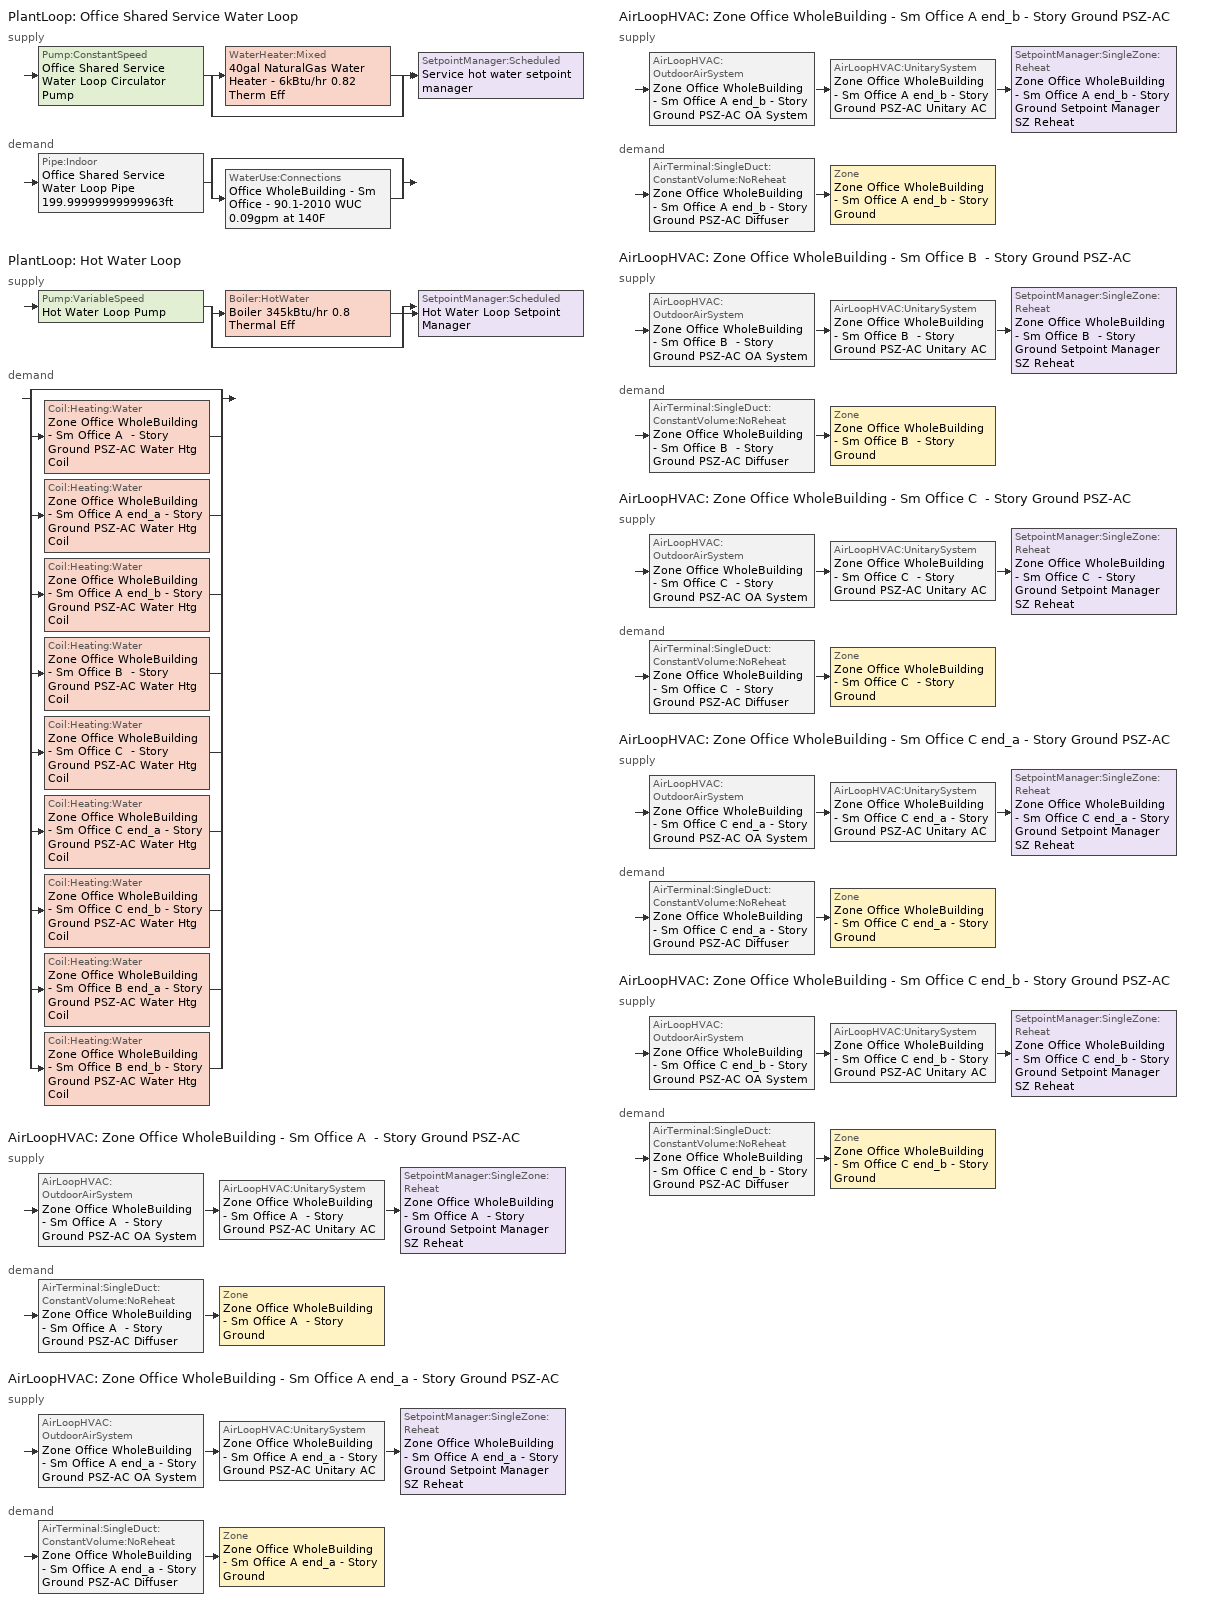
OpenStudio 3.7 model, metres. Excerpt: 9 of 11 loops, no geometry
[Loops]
PlantLoop 'Office Shared Service Water Loop'
 supply: Pump:ConstantSpeed 'Office Shared Service Water Loop Circulator Pump' > split
  | WaterHeater:Mixed '40gal NaturalGas Water Heater - 6kBtu/hr 0.82 Therm Eff'
  | bypass
  join > SetpointManager:Scheduled 'Service hot water setpoint manager'
 demand: Pipe:Indoor 'Office Shared Service Water Loop Pipe 199.99999999999963ft' > split
  | bypass
  | WaterUse:Connections 'Office WholeBuilding - Sm Office - 90.1-2010 WUC 0.09gpm at 140F'
PlantLoop 'Hot Water Loop'
 supply: Pump:VariableSpeed 'Hot Water Loop Pump' > split
  | Boiler:HotWater 'Boiler 345kBtu/hr 0.8 Thermal Eff'
  | bypass
  join > SetpointManager:Scheduled 'Hot Water Loop Setpoint Manager'
 demand: split
  | bypass
  | Coil:Heating:Water 'Zone Office WholeBuilding - Sm Office A  - Story Ground PSZ-AC Water Htg Coil'
  | Coil:Heating:Water 'Zone Office WholeBuilding - Sm Office A end_a - Story Ground PSZ-AC Water Htg Coil'
  | Coil:Heating:Water 'Zone Office WholeBuilding - Sm Office A end_b - Story Ground PSZ-AC Water Htg Coil'
  | Coil:Heating:Water 'Zone Office WholeBuilding - Sm Office B  - Story Ground PSZ-AC Water Htg Coil'
  | Coil:Heating:Water 'Zone Office WholeBuilding - Sm Office C  - Story Ground PSZ-AC Water Htg Coil'
  | Coil:Heating:Water 'Zone Office WholeBuilding - Sm Office C end_a - Story Ground PSZ-AC Water Htg Coil'
  | Coil:Heating:Water 'Zone Office WholeBuilding - Sm Office C end_b - Story Ground PSZ-AC Water Htg Coil'
  | Coil:Heating:Water 'Zone Office WholeBuilding - Sm Office B end_a - Story Ground PSZ-AC Water Htg Coil'
  | Coil:Heating:Water 'Zone Office WholeBuilding - Sm Office B end_b - Story Ground PSZ-AC Water Htg Coil'
AirLoopHVAC 'Zone Office WholeBuilding - Sm Office A  - Story Ground PSZ-AC'
 supply: AirLoopHVAC:OutdoorAirSystem 'Zone Office WholeBuilding - Sm Office A  - Story Ground PSZ-AC OA System' > AirLoopHVAC:UnitarySystem 'Zone Office WholeBuilding - Sm Office A  - Story Ground PSZ-AC Unitary AC' > SetpointManager:SingleZone:Reheat 'Zone Office WholeBuilding - Sm Office A  - Story Ground Setpoint Manager SZ Reheat'
 demand: AirTerminal:SingleDuct:ConstantVolume:NoReheat 'Zone Office WholeBuilding - Sm Office A  - Story Ground PSZ-AC Diffuser' > Zone 'Zone Office WholeBuilding - Sm Office A  - Story Ground'
AirLoopHVAC 'Zone Office WholeBuilding - Sm Office A end_a - Story Ground PSZ-AC'
 supply: AirLoopHVAC:OutdoorAirSystem 'Zone Office WholeBuilding - Sm Office A end_a - Story Ground PSZ-AC OA System' > AirLoopHVAC:UnitarySystem 'Zone Office WholeBuilding - Sm Office A end_a - Story Ground PSZ-AC Unitary AC' > SetpointManager:SingleZone:Reheat 'Zone Office WholeBuilding - Sm Office A end_a - Story Ground Setpoint Manager SZ Reheat'
 demand: AirTerminal:SingleDuct:ConstantVolume:NoReheat 'Zone Office WholeBuilding - Sm Office A end_a - Story Ground PSZ-AC Diffuser' > Zone 'Zone Office WholeBuilding - Sm Office A end_a - Story Ground'
AirLoopHVAC 'Zone Office WholeBuilding - Sm Office A end_b - Story Ground PSZ-AC'
 supply: AirLoopHVAC:OutdoorAirSystem 'Zone Office WholeBuilding - Sm Office A end_b - Story Ground PSZ-AC OA System' > AirLoopHVAC:UnitarySystem 'Zone Office WholeBuilding - Sm Office A end_b - Story Ground PSZ-AC Unitary AC' > SetpointManager:SingleZone:Reheat 'Zone Office WholeBuilding - Sm Office A end_b - Story Ground Setpoint Manager SZ Reheat'
 demand: AirTerminal:SingleDuct:ConstantVolume:NoReheat 'Zone Office WholeBuilding - Sm Office A end_b - Story Ground PSZ-AC Diffuser' > Zone 'Zone Office WholeBuilding - Sm Office A end_b - Story Ground'
AirLoopHVAC 'Zone Office WholeBuilding - Sm Office B  - Story Ground PSZ-AC'
 supply: AirLoopHVAC:OutdoorAirSystem 'Zone Office WholeBuilding - Sm Office B  - Story Ground PSZ-AC OA System' > AirLoopHVAC:UnitarySystem 'Zone Office WholeBuilding - Sm Office B  - Story Ground PSZ-AC Unitary AC' > SetpointManager:SingleZone:Reheat 'Zone Office WholeBuilding - Sm Office B  - Story Ground Setpoint Manager SZ Reheat'
 demand: AirTerminal:SingleDuct:ConstantVolume:NoReheat 'Zone Office WholeBuilding - Sm Office B  - Story Ground PSZ-AC Diffuser' > Zone 'Zone Office WholeBuilding - Sm Office B  - Story Ground'
AirLoopHVAC 'Zone Office WholeBuilding - Sm Office C  - Story Ground PSZ-AC'
 supply: AirLoopHVAC:OutdoorAirSystem 'Zone Office WholeBuilding - Sm Office C  - Story Ground PSZ-AC OA System' > AirLoopHVAC:UnitarySystem 'Zone Office WholeBuilding - Sm Office C  - Story Ground PSZ-AC Unitary AC' > SetpointManager:SingleZone:Reheat 'Zone Office WholeBuilding - Sm Office C  - Story Ground Setpoint Manager SZ Reheat'
 demand: AirTerminal:SingleDuct:ConstantVolume:NoReheat 'Zone Office WholeBuilding - Sm Office C  - Story Ground PSZ-AC Diffuser' > Zone 'Zone Office WholeBuilding - Sm Office C  - Story Ground'
AirLoopHVAC 'Zone Office WholeBuilding - Sm Office C end_a - Story Ground PSZ-AC'
 supply: AirLoopHVAC:OutdoorAirSystem 'Zone Office WholeBuilding - Sm Office C end_a - Story Ground PSZ-AC OA System' > AirLoopHVAC:UnitarySystem 'Zone Office WholeBuilding - Sm Office C end_a - Story Ground PSZ-AC Unitary AC' > SetpointManager:SingleZone:Reheat 'Zone Office WholeBuilding - Sm Office C end_a - Story Ground Setpoint Manager SZ Reheat'
 demand: AirTerminal:SingleDuct:ConstantVolume:NoReheat 'Zone Office WholeBuilding - Sm Office C end_a - Story Ground PSZ-AC Diffuser' > Zone 'Zone Office WholeBuilding - Sm Office C end_a - Story Ground'
AirLoopHVAC 'Zone Office WholeBuilding - Sm Office C end_b - Story Ground PSZ-AC'
 supply: AirLoopHVAC:OutdoorAirSystem 'Zone Office WholeBuilding - Sm Office C end_b - Story Ground PSZ-AC OA System' > AirLoopHVAC:UnitarySystem 'Zone Office WholeBuilding - Sm Office C end_b - Story Ground PSZ-AC Unitary AC' > SetpointManager:SingleZone:Reheat 'Zone Office WholeBuilding - Sm Office C end_b - Story Ground Setpoint Manager SZ Reheat'
 demand: AirTerminal:SingleDuct:ConstantVolume:NoReheat 'Zone Office WholeBuilding - Sm Office C end_b - Story Ground PSZ-AC Diffuser' > Zone 'Zone Office WholeBuilding - Sm Office C end_b - Story Ground'
[Construction]
Copper pipe 0.75in type L with 0.5in fiberglass batt: Fiberglass batt 0.5in, Copper pipe 0.75in type L
[Material] Roughness=Smooth; Thermal Absorptance=0.9; Solar Absorptance=0.7; Visible Absorptance=0.7
Name | Thickness {m} | Conductivity {W/m-K} | Density {kg/m3} | Specific Heat {J/kg-K}
Copper pipe 0.75in type L | 0.001143 | 386 | 8906.27 | 385.1856
Fiberglass batt 0.5in | 0.0127 | 0.0663448 | 11.2129 | 837.36
[Sizing:Zone] Zone Cooling Design Supply Air Temperature Input Method=SupplyAirTemperature; Zone Cooling Design Supply Air Temperature {C}=12.7778; Zone Cooling Design Supply Air Temperature Difference {deltaC}=11.11; Zone Heating Design Supply Air Temperature Input Method=SupplyAirTemperature; Zone Heating Design Supply Air Temperature {C}=50; Zone Heating Design Supply Air Temperature Difference {deltaC}=11.11; Zone Cooling Design Supply Air Humidity Ratio {kg-H2O/kg-air}=0.0085; Zone Heating Design Supply Air Humidity Ratio {kg-H2O/kg-air}=0.008; Cooling Design Air Flow Method=DesignDay; Heating Design Air Flow Method=DesignDay; Account for Dedicated Outdoor Air System=No; Dedicated Outdoor Air System Control Strategy=NeutralSupplyAir; Dedicated Outdoor Air Low Setpoint Temperature for Design {C}=autosize; Dedicated Outdoor Air High Setpoint Temperature for Design {C}=autosize; Zone Load Sizing Method=Sensible Load Only No Latent Load; Zone Latent Cooling Design Supply Air Humidity Ratio Input Method=HumidityRatioDifference; Zone Cooling Design Supply Air Humidity Ratio Difference {kgWater/kgDryAir}=0.005; Zone Latent Heating Design Supply Air Humidity Ratio Input Method=HumidityRatioDifference; Zone Humidification Design Supply Air Humidity Ratio Difference {kgWater/kgDryAir}=0.005
Zone Office WholeBuilding - Sm Office A end_a - Story Ground; Zone Office WholeBuilding - Sm Office C end_a - Story Ground; Zone Office WholeBuilding - Sm Office A  - Story Ground; Zone Office WholeBuilding - Sm Office B  - Story Ground; Zone Office WholeBuilding - Sm Office C  - Story Ground; Zone Office WholeBuilding - Sm Office A end_b - Story Ground; Zone Office WholeBuilding - Sm Office C end_b - Story Ground
[Zone equipment]
Zone Office WholeBuilding - Sm Office A end_a - Story Ground: Zone Office WholeBuilding - Sm Office A end_a - Story Ground PSZ-AC Diffuser
Zone Office WholeBuilding - Sm Office C end_a - Story Ground: Zone Office WholeBuilding - Sm Office C end_a - Story Ground PSZ-AC Diffuser
Zone Office WholeBuilding - Sm Office A  - Story Ground: Zone Office WholeBuilding - Sm Office A  - Story Ground PSZ-AC Diffuser
Zone Office WholeBuilding - Sm Office B  - Story Ground: Zone Office WholeBuilding - Sm Office B  - Story Ground PSZ-AC Diffuser
Zone Office WholeBuilding - Sm Office C  - Story Ground: Zone Office WholeBuilding - Sm Office C  - Story Ground PSZ-AC Diffuser
Zone Office WholeBuilding - Sm Office A end_b - Story Ground: Zone Office WholeBuilding - Sm Office A end_b - Story Ground PSZ-AC Diffuser
Zone Office WholeBuilding - Sm Office C end_b - Story Ground: Zone Office WholeBuilding - Sm Office C end_b - Story Ground PSZ-AC Diffuser
[WaterUse:Connections]
Office WholeBuilding - Sm Office - 90.1-2010 WUC 0.09gpm at 140F: Drain Water Heat Exchanger Type=None; Drain Water Heat Exchanger Destination=Plant; Water Use Equipment Name 1=Office WholeBuilding - Sm Office - 90.1-2010 Service Water Use 0.09gpm at 140F
[WaterUse:Equipment:Definition]
Office WholeBuilding - Sm Office - 90.1-2010 Service Water Use Def 0.09gpm: Peak Flow Rate {m3/s}=5.73339e-06; Target Temperature Schedule=Mixed Water At Faucet Temp - 140F; Sensible Fraction Schedule=Fraction Sensible - 0.2; Latent Fraction Schedule=Fraction Latent - 0.05
[WaterUse:Equipment]
Office WholeBuilding - Sm Office - 90.1-2010 Service Water Use 0.09gpm at 140F: Water Use Equipment Definition=Office WholeBuilding - Sm Office - 90.1-2010 Service Water Use Def 0.09gpm; Flow Rate Fraction Schedule=OfficeSmall BLDG_SWH_SCH
[PlantLoop] Glycol Concentration=0; Minimum Loop Temperature {C}=10; Plant Loop Volume {m3}=Autocalculate; Load Distribution Scheme=Optimal
Name | Maximum Loop Temperature {C} | Fluid Type
Office Shared Service Water Loop | 60
Hot Water Loop |  | Water
[Sizing:Plant] Loop Type=Heating; Sizing Option=NonCoincident; Zone Timesteps in Averaging Window=1; Coincident Sizing Factor Mode=None
Name | Design Loop Exit Temperature {C} | Loop Design Temperature Difference {deltaC}
Office Shared Service Water Loop | 60 | 5
Hot Water Loop | 82.2222 | 11.1111
[SetpointManager:Scheduled] Control Variable=Temperature
Name | Schedule | Setpoint Node or NodeList
Service hot water setpoint manager | Service Water Loop Temp - 140F | Office Shared Service Water Loop Supply Outlet Node
Hot Water Loop Setpoint Manager | Hot Water Loop Temp - 180F | Hot Water Loop Supply Outlet Node
[Pump:ConstantSpeed]
Office Shared Service Water Loop Circulator Pump: Rated Flow Rate {m3/s}=autosize; Rated Pump Head {Pa}=29890.7; Rated Power Consumption {W}=autosize; Motor Efficiency=0.855; Fraction of Motor Inefficiencies to Fluid Stream=0; Pump Control Type=Intermittent; Design Power Sizing Method=PowerPerFlowPerPressure; Design Electric Power per Unit Flow Rate {W/(m3/s)}=348701.1; Design Shaft Power per Unit Flow Rate per Unit Head {W-s/m3-Pa}=1.28205
[WaterHeater:Mixed]
40gal NaturalGas Water Heater - 6kBtu/hr 0.82 Therm Eff: Tank Volume {m3}=0.151416; Setpoint Temperature Schedule=Service Water Loop Temp - 140F; Deadband Temperature Difference {deltaC}=2; Maximum Temperature Limit {C}=60; Heater Control Type=Cycle; Heater Maximum Capacity {W}=1677.89; Heater Fuel Type=NaturalGas; Heater Thermal Efficiency=0.82; Off Cycle Parasitic Fuel Consumption Rate {W}=0; Off Cycle Parasitic Fuel Type=NaturalGas; Off Cycle Parasitic Heat Fraction to Tank=0; On Cycle Parasitic Fuel Consumption Rate {W}=0; On Cycle Parasitic Fuel Type=NaturalGas; On Cycle Parasitic Heat Fraction to Tank=0; Ambient Temperature Indicator=Schedule; Ambient Temperature Schedule=Water Heater Ambient Temp Schedule - 71.6f; Off Cycle Loss Coefficient to Ambient Temperature {W/K}=0.587018; On Cycle Loss Coefficient to Ambient Temperature {W/K}=0.587018; Use Side Effectiveness=1; Source Side Effectiveness=1; Use Side Design Flow Rate {m3/s}=autosize; Source Side Design Flow Rate {m3/s}=autosize; Indirect Water Heating Recovery Time {hr}=1.5; Source Side Flow Control Mode=IndirectHeatPrimarySetpoint
[WaterHeater:Sizing]
40gal NaturalGas Water Heater - 6kBtu/hr 0.82 Therm Eff: Design Mode=PeakDraw; Time Storage Can Meet Peak Draw {hr}=0.538503; Time for Tank Recovery {hr}=0; Nominal Tank Volume for Autosizing Plant Connections {m3}=1
[Pipe:Indoor]
Office Shared Service Water Loop Pipe 199.99999999999963ft: Construction=Copper pipe 0.75in type L with 0.5in fiberglass batt; Environment Type=Schedule; Ambient Temperature Schedule=Temporary Pipe Indoor Ambient Temp 83.1F; Ambient Air Velocity Schedule=Office Shared Service Water Loop Piping Air Velocity - 0.67mph; Pipe Inside Diameter {m}=0.019939; Pipe Length {m}=60.96
[Pump:VariableSpeed]
Hot Water Loop Pump: Rated Pump Head {Pa}=179344; Motor Efficiency=0.855; Coefficient 1 of the Part Load Performance Curve=0; Coefficient 2 of the Part Load Performance Curve=3.2485; Coefficient 3 of the Part Load Performance Curve=-4.7443; Coefficient 4 of the Part Load Performance Curve=2.5294; Pump Control Type=Intermittent; Skin Loss Radiative Fraction=0.5; Design Power Sizing Method=PowerPerFlowPerPressure; Design Electric Power per Unit Flow Rate {W/(m3/s)}=348701.1; Design Shaft Power per Unit Flow Rate per Unit Head {W-s/m3-Pa}=1.28205; Design Minimum Flow Rate Fraction=0
[Boiler:HotWater]
Boiler 345kBtu/hr 0.8 Thermal Eff: Fuel Type=NaturalGas; Nominal Thermal Efficiency=0.8; Efficiency Curve Temperature Evaluation Variable=LeavingBoiler; Normalized Boiler Efficiency Curve=Boiler with No Minimum Turndown; Minimum Part Load Ratio=0; Maximum Part Load Ratio=1.2; Optimum Part Load Ratio=1; Water Outlet Upper Temperature Limit {C}=95; Boiler Flow Mode=LeavingSetpointModulated; On Cycle Parasitic Electric Load {W}=0; Off Cycle Parasitic Fuel Load {W}=0; Sizing Factor=1
[AirLoopHVAC] Design Supply Air Flow Rate {m3/s}=autosize; Design Return Air Flow Fraction of Supply Air Flow=1
Name | Availability Schedule
Zone Office WholeBuilding - Sm Office A  - Story Ground PSZ-AC | Zone Office WholeBuilding - Sm Office A  - Story Ground PSZ-AC Occ Sch
Zone Office WholeBuilding - Sm Office A end_a - Story Ground PSZ-AC | Zone Office WholeBuilding - Sm Office A end_a - Story Ground PSZ-AC Occ Sch
Zone Office WholeBuilding - Sm Office A end_b - Story Ground PSZ-AC | Zone Office WholeBuilding - Sm Office A end_b - Story Ground PSZ-AC Occ Sch
Zone Office WholeBuilding - Sm Office B  - Story Ground PSZ-AC | Zone Office WholeBuilding - Sm Office B  - Story Ground PSZ-AC Occ Sch
Zone Office WholeBuilding - Sm Office C  - Story Ground PSZ-AC | Zone Office WholeBuilding - Sm Office C  - Story Ground PSZ-AC Occ Sch
Zone Office WholeBuilding - Sm Office C end_a - Story Ground PSZ-AC | Zone Office WholeBuilding - Sm Office C end_a - Story Ground PSZ-AC Occ Sch
Zone Office WholeBuilding - Sm Office C end_b - Story Ground PSZ-AC | Zone Office WholeBuilding - Sm Office C end_b - Story Ground PSZ-AC Occ Sch
[Sizing:System] Type of Load to Size On=Sensible; Design Outdoor Air Flow Rate {m3/s}=Autosize; Central Heating Maximum System Air Flow Ratio=1; Preheat Design Temperature {C}=7.22222; Preheat Design Humidity Ratio {kg-H2O/kg-Air}=0.008; Precool Design Temperature {C}=12.7778; Precool Design Humidity Ratio {kg-H2O/kg-Air}=0.008; Central Cooling Design Supply Air Temperature {C}=12.7778; Central Heating Design Supply Air Temperature {C}=50; Sizing Option=Coincident; 100% Outdoor Air in Cooling=No; 100% Outdoor Air in Heating=No; Central Cooling Design Supply Air Humidity Ratio {kg-H2O/kg-Air}=0.0085; Central Heating Design Supply Air Humidity Ratio {kg-H2O/kg-Air}=0.008; Cooling Design Air Flow Method=DesignDay; Heating Design Air Flow Method=DesignDay; System Outdoor Air Method=ZoneSum; Zone Maximum Outdoor Air Fraction=1; Cooling Supply Air Flow Rate Per Floor Area {m3/s-m2}=0.00996765; Cooling Fraction of Autosized Cooling Supply Air Flow Rate=1; Cooling Supply Air Flow Rate Per Unit Cooling Capacity {m3/s-W}=3.94755e-05; Heating Supply Air Flow Rate Per Floor Area {m3/s-m2}=0.00996765; Heating Fraction of Autosized Heating Supply Air Flow Rate=1; Heating Fraction of Autosized Cooling Supply Air Flow Rate=1; Heating Supply Air Flow Rate Per Unit Heating Capacity {m3/s-W}=3.15882e-05; Cooling Design Capacity Method=CoolingDesignCapacity; Cooling Design Capacity {W}=autosize; Cooling Design Capacity Per Floor Area {W/m2}=234.7; Fraction of Autosized Cooling Design Capacity=1; Heating Design Capacity Method=HeatingDesignCapacity; Heating Design Capacity {W}=autosize; Heating Design Capacity Per Floor Area {W/m2}=157; Fraction of Autosized Heating Design Capacity=1; Central Cooling Capacity Control Method=OnOff; Occupant Diversity=autosize
Zone Office WholeBuilding - Sm Office A  - Story Ground PSZ-AC; Zone Office WholeBuilding - Sm Office A end_a - Story Ground PSZ-AC; Zone Office WholeBuilding - Sm Office A end_b - Story Ground PSZ-AC; Zone Office WholeBuilding - Sm Office B  - Story Ground PSZ-AC; Zone Office WholeBuilding - Sm Office C  - Story Ground PSZ-AC; Zone Office WholeBuilding - Sm Office C end_a - Story Ground PSZ-AC; Zone Office WholeBuilding - Sm Office C end_b - Story Ground PSZ-AC
[SetpointManager:SingleZone:Reheat] Minimum Supply Air Temperature {C}=12.7778; Maximum Supply Air Temperature {C}=50
Name | Control Zone | Setpoint Node or NodeList
Zone Office WholeBuilding - Sm Office A  - Story Ground Setpoint Manager SZ Reheat | Zone Office WholeBuilding - Sm Office A  - Story Ground | Zone Office WholeBuilding - Sm Office A  - Story Ground PSZ-AC Supply Outlet Node
Zone Office WholeBuilding - Sm Office A end_a - Story Ground Setpoint Manager SZ Reheat | Zone Office WholeBuilding - Sm Office A end_a - Story Ground | Zone Office WholeBuilding - Sm Office A end_a - Story Ground PSZ-AC Supply Outlet Node
Zone Office WholeBuilding - Sm Office A end_b - Story Ground Setpoint Manager SZ Reheat | Zone Office WholeBuilding - Sm Office A end_b - Story Ground | Zone Office WholeBuilding - Sm Office A end_b - Story Ground PSZ-AC Supply Outlet Node
Zone Office WholeBuilding - Sm Office B  - Story Ground Setpoint Manager SZ Reheat | Zone Office WholeBuilding - Sm Office B  - Story Ground | Zone Office WholeBuilding - Sm Office B  - Story Ground PSZ-AC Supply Outlet Node
Zone Office WholeBuilding - Sm Office C  - Story Ground Setpoint Manager SZ Reheat | Zone Office WholeBuilding - Sm Office C  - Story Ground | Zone Office WholeBuilding - Sm Office C  - Story Ground PSZ-AC Supply Outlet Node
Zone Office WholeBuilding - Sm Office C end_a - Story Ground Setpoint Manager SZ Reheat | Zone Office WholeBuilding - Sm Office C end_a - Story Ground | Zone Office WholeBuilding - Sm Office C end_a - Story Ground PSZ-AC Supply Outlet Node
Zone Office WholeBuilding - Sm Office C end_b - Story Ground Setpoint Manager SZ Reheat | Zone Office WholeBuilding - Sm Office C end_b - Story Ground | Zone Office WholeBuilding - Sm Office C end_b - Story Ground PSZ-AC Supply Outlet Node
[Coil:Heating:Water] Availability Schedule=Always On Discrete; Rated Inlet Water Temperature {C}=82.2222; Rated Inlet Air Temperature {C}=7.22222; Rated Outlet Water Temperature {C}=71.1111; Rated Outlet Air Temperature {C}=50
Zone Office WholeBuilding - Sm Office A  - Story Ground PSZ-AC Water Htg Coil; Zone Office WholeBuilding - Sm Office A end_a - Story Ground PSZ-AC Water Htg Coil; Zone Office WholeBuilding - Sm Office A end_b - Story Ground PSZ-AC Water Htg Coil; Zone Office WholeBuilding - Sm Office B  - Story Ground PSZ-AC Water Htg Coil; Zone Office WholeBuilding - Sm Office C  - Story Ground PSZ-AC Water Htg Coil; Zone Office WholeBuilding - Sm Office C end_a - Story Ground PSZ-AC Water Htg Coil; Zone Office WholeBuilding - Sm Office C end_b - Story Ground PSZ-AC Water Htg Coil; Zone Office WholeBuilding - Sm Office B end_a - Story Ground PSZ-AC Water Htg Coil; Zone Office WholeBuilding - Sm Office B end_b - Story Ground PSZ-AC Water Htg Coil
[Controller:WaterCoil] Action=Normal; Controller Convergence Tolerance {deltaC}=0.0001; Minimum Actuated Flow {m3/s}=0
Name | Water Coil
Zone Office WholeBuilding - Sm Office A  - Story Ground PSZ-AC Water Htg Coil Controller | Zone Office WholeBuilding - Sm Office A  - Story Ground PSZ-AC Water Htg Coil
Zone Office WholeBuilding - Sm Office A end_a - Story Ground PSZ-AC Water Htg Coil Controller | Zone Office WholeBuilding - Sm Office A end_a - Story Ground PSZ-AC Water Htg Coil
Zone Office WholeBuilding - Sm Office A end_b - Story Ground PSZ-AC Water Htg Coil Controller | Zone Office WholeBuilding - Sm Office A end_b - Story Ground PSZ-AC Water Htg Coil
Zone Office WholeBuilding - Sm Office B  - Story Ground PSZ-AC Water Htg Coil Controller | Zone Office WholeBuilding - Sm Office B  - Story Ground PSZ-AC Water Htg Coil
Zone Office WholeBuilding - Sm Office C  - Story Ground PSZ-AC Water Htg Coil Controller | Zone Office WholeBuilding - Sm Office C  - Story Ground PSZ-AC Water Htg Coil
Zone Office WholeBuilding - Sm Office C end_a - Story Ground PSZ-AC Water Htg Coil Controller | Zone Office WholeBuilding - Sm Office C end_a - Story Ground PSZ-AC Water Htg Coil
Zone Office WholeBuilding - Sm Office C end_b - Story Ground PSZ-AC Water Htg Coil Controller | Zone Office WholeBuilding - Sm Office C end_b - Story Ground PSZ-AC Water Htg Coil
Zone Office WholeBuilding - Sm Office B end_a - Story Ground PSZ-AC Water Htg Coil Controller | Zone Office WholeBuilding - Sm Office B end_a - Story Ground PSZ-AC Water Htg Coil
Zone Office WholeBuilding - Sm Office B end_b - Story Ground PSZ-AC Water Htg Coil Controller | Zone Office WholeBuilding - Sm Office B end_b - Story Ground PSZ-AC Water Htg Coil
[Coil:Heating:Electric] Availability Schedule=Always On Discrete; Efficiency=1
Zone Office WholeBuilding - Sm Office A  - Story Ground PSZ-AC Electric Backup Htg Coil; Zone Office WholeBuilding - Sm Office A end_a - Story Ground PSZ-AC Electric Backup Htg Coil; Zone Office WholeBuilding - Sm Office A end_b - Story Ground PSZ-AC Electric Backup Htg Coil; Zone Office WholeBuilding - Sm Office B  - Story Ground PSZ-AC Electric Backup Htg Coil; Zone Office WholeBuilding - Sm Office C  - Story Ground PSZ-AC Electric Backup Htg Coil; Zone Office WholeBuilding - Sm Office C end_a - Story Ground PSZ-AC Electric Backup Htg Coil; Zone Office WholeBuilding - Sm Office C end_b - Story Ground PSZ-AC Electric Backup Htg Coil
[Coil:Cooling:DX:SingleSpeed] Availability Schedule=Always On Discrete; Rated Total Cooling Capacity {W}=autosize; Rated Sensible Heat Ratio=autosize; Rated Air Flow Rate {m3/s}=autosize; Rated Evaporator Fan Power Per Volume Flow Rate 2017 {W/(m3/s)}=773.3; Rated Evaporator Fan Power Per Volume Flow Rate 2023 {W/(m3/s)}=934.4; Total Cooling Capacity Function of Temperature Curve=PSZ-Fine Storage DX Coil Cap-FT; Total Cooling Capacity Function of Flow Fraction Curve=DX Coil Cap-FF; Energy Input Ratio Function of Temperature Curve=PSZ-AC DX Coil EIR-FT; Energy Input Ratio Function of Flow Fraction Curve=Split DX Coil EIR-FF; Part Load Fraction Correlation Curve=HPACCOOLPLFFPLR; Minimum Outdoor Dry-Bulb Temperature for Compressor Operation {C}=-25; Nominal Time for Condensate Removal to Begin {s}=0; Ratio of Initial Moisture Evaporation Rate and Steady State Latent Capacity=0; Maximum Cycling Rate {cycles/hr}=0; Latent Capacity Time Constant {s}=0; Condenser Type=AirCooled; Evaporative Condenser Effectiveness=0.9; Evaporative Condenser Air Flow Rate {m3/s}=autosize; Evaporative Condenser Pump Rated Power Consumption {W}=autosize; Crankcase Heater Capacity {W}=0; Maximum Outdoor Dry-Bulb Temperature for Crankcase Heater Operation {C}=10; Basin Heater Capacity {W/K}=0; Basin Heater Setpoint Temperature {C}=2
Name | Rated COP {W/W}
Zone Office WholeBuilding - Sm Office A  - Story Ground PSZ-AC 1spd DX AC Clg Coil 26kBtu/hr 13.0SEER; Zone Office WholeBuilding - Sm Office A end_a - Story Ground PSZ-AC 1spd DX AC Clg Coil 6kBtu/hr 13.0SEER; Zone Office WholeBuilding - Sm Office A end_b - Story Ground PSZ-AC 1spd DX AC Clg Coil 5kBtu/hr 13.0SEER; Zone Office WholeBuilding - Sm Office C  - Story Ground PSZ-AC 1spd DX AC Clg Coil 24kBtu/hr 13.0SEER; Zone Office WholeBuilding - Sm Office C end_a - Story Ground PSZ-AC 1spd DX AC Clg Coil 6kBtu/hr 13.0SEER; Zone Office WholeBuilding - Sm Office C end_b - Story Ground PSZ-AC 1spd DX AC Clg Coil 5kBtu/hr 13.0SEER | 3.91157
Zone Office WholeBuilding - Sm Office B  - Story Ground PSZ-AC 1spd DX AC Clg Coil 69kBtu/hr 11.0EER | 3.79883
[Fan:OnOff] Availability Schedule=Always On Discrete; Pressure Rise {Pa}=622.722; Maximum Flow Rate {m3/s}=autosize; Motor In Airstream Fraction=1
Name | Fan Total Efficiency | Motor Efficiency | Fan Power Ratio Function of Speed Ratio Curve | Fan Efficiency Ratio Function of Speed Ratio Curve
Zone Office WholeBuilding - Sm Office A  - Story Ground PSZ-AC Fan | 0.55575 | 0.855 | Fan On Off Power Curve | Fan On Off Efficiency Curve
Zone Office WholeBuilding - Sm Office A end_a - Story Ground PSZ-AC Fan | 0.55575 | 0.855 | Fan On Off Power Curve 1 | Fan On Off Efficiency Curve 1
Zone Office WholeBuilding - Sm Office A end_b - Story Ground PSZ-AC Fan | 0.55575 | 0.855 | Fan On Off Power Curve 2 | Fan On Off Efficiency Curve 2
Zone Office WholeBuilding - Sm Office B  - Story Ground PSZ-AC Fan | 0.56225 | 0.865 | Fan On Off Power Curve 3 | Fan On Off Efficiency Curve 3
Zone Office WholeBuilding - Sm Office C  - Story Ground PSZ-AC Fan | 0.55575 | 0.855 | Fan On Off Power Curve 4 | Fan On Off Efficiency Curve 4
Zone Office WholeBuilding - Sm Office C end_a - Story Ground PSZ-AC Fan | 0.55575 | 0.855 | Fan On Off Power Curve 5 | Fan On Off Efficiency Curve 5
Zone Office WholeBuilding - Sm Office C end_b - Story Ground PSZ-AC Fan | 0.55575 | 0.855 | Fan On Off Power Curve 6 | Fan On Off Efficiency Curve 6
[AirLoopHVAC:UnitarySystem] Control Type=Load; Dehumidification Control Type=None; Availability Schedule=Always On Discrete; Fan Placement=DrawThrough; DX Heating Coil Sizing Ratio=1; Use DOAS DX Cooling Coil=No; DOAS DX Cooling Coil Leaving Minimum Air Temperature {C}=2; Latent Load Control=SensibleOnlyLoadControl; Supply Air Flow Rate Method During Cooling Operation=SupplyAirFlowRate; Supply Air Flow Rate During Cooling Operation {m3/s}=Autosize; Supply Air Flow Rate Method During Heating Operation=SupplyAirFlowRate; Supply Air Flow Rate During Heating Operation {m3/s}=Autosize; Supply Air Flow Rate Method When No Cooling or Heating is Required=None; Maximum Supply Air Temperature {C}=80; Maximum Outdoor Dry-Bulb Temperature for Supplemental Heater Operation {C}=21; Ancilliary On-Cycle Electric Power {W}=0; Ancilliary Off-Cycle Electric Power {W}=0
Name | Controlling Zone or Thermostat Location | Supply Fan | Supply Air Fan Operating Mode Schedule | Heating Coil | Cooling Coil | Supplemental Heating Coil
Zone Office WholeBuilding - Sm Office A  - Story Ground PSZ-AC Unitary AC | Zone Office WholeBuilding - Sm Office A  - Story Ground | Zone Office WholeBuilding - Sm Office A  - Story Ground PSZ-AC Fan | Zone Office WholeBuilding - Sm Office A  - Story Ground PSZ-AC Occ Sch | Zone Office WholeBuilding - Sm Office A  - Story Ground PSZ-AC Water Htg Coil | Zone Office WholeBuilding - Sm Office A  - Story Ground PSZ-AC 1spd DX AC Clg Coil 26kBtu/hr 13.0SEER | Zone Office WholeBuilding - Sm Office A  - Story Ground PSZ-AC Electric Backup Htg Coil
Zone Office WholeBuilding - Sm Office A end_a - Story Ground PSZ-AC Unitary AC | Zone Office WholeBuilding - Sm Office A end_a - Story Ground | Zone Office WholeBuilding - Sm Office A end_a - Story Ground PSZ-AC Fan | Zone Office WholeBuilding - Sm Office A end_a - Story Ground PSZ-AC Occ Sch | Zone Office WholeBuilding - Sm Office A end_a - Story Ground PSZ-AC Water Htg Coil | Zone Office WholeBuilding - Sm Office A end_a - Story Ground PSZ-AC 1spd DX AC Clg Coil 6kBtu/hr 13.0SEER | Zone Office WholeBuilding - Sm Office A end_a - Story Ground PSZ-AC Electric Backup Htg Coil
Zone Office WholeBuilding - Sm Office A end_b - Story Ground PSZ-AC Unitary AC | Zone Office WholeBuilding - Sm Office A end_b - Story Ground | Zone Office WholeBuilding - Sm Office A end_b - Story Ground PSZ-AC Fan | Zone Office WholeBuilding - Sm Office A end_b - Story Ground PSZ-AC Occ Sch | Zone Office WholeBuilding - Sm Office A end_b - Story Ground PSZ-AC Water Htg Coil | Zone Office WholeBuilding - Sm Office A end_b - Story Ground PSZ-AC 1spd DX AC Clg Coil 5kBtu/hr 13.0SEER | Zone Office WholeBuilding - Sm Office A end_b - Story Ground PSZ-AC Electric Backup Htg Coil
Zone Office WholeBuilding - Sm Office B  - Story Ground PSZ-AC Unitary AC | Zone Office WholeBuilding - Sm Office B  - Story Ground | Zone Office WholeBuilding - Sm Office B  - Story Ground PSZ-AC Fan | Zone Office WholeBuilding - Sm Office B  - Story Ground PSZ-AC Occ Sch | Zone Office WholeBuilding - Sm Office B  - Story Ground PSZ-AC Water Htg Coil | Zone Office WholeBuilding - Sm Office B  - Story Ground PSZ-AC 1spd DX AC Clg Coil 69kBtu/hr 11.0EER | Zone Office WholeBuilding - Sm Office B  - Story Ground PSZ-AC Electric Backup Htg Coil
Zone Office WholeBuilding - Sm Office C  - Story Ground PSZ-AC Unitary AC | Zone Office WholeBuilding - Sm Office C  - Story Ground | Zone Office WholeBuilding - Sm Office C  - Story Ground PSZ-AC Fan | Zone Office WholeBuilding - Sm Office C  - Story Ground PSZ-AC Occ Sch | Zone Office WholeBuilding - Sm Office C  - Story Ground PSZ-AC Water Htg Coil | Zone Office WholeBuilding - Sm Office C  - Story Ground PSZ-AC 1spd DX AC Clg Coil 24kBtu/hr 13.0SEER | Zone Office WholeBuilding - Sm Office C  - Story Ground PSZ-AC Electric Backup Htg Coil
Zone Office WholeBuilding - Sm Office C end_a - Story Ground PSZ-AC Unitary AC | Zone Office WholeBuilding - Sm Office C end_a - Story Ground | Zone Office WholeBuilding - Sm Office C end_a - Story Ground PSZ-AC Fan | Zone Office WholeBuilding - Sm Office C end_a - Story Ground PSZ-AC Occ Sch | Zone Office WholeBuilding - Sm Office C end_a - Story Ground PSZ-AC Water Htg Coil | Zone Office WholeBuilding - Sm Office C end_a - Story Ground PSZ-AC 1spd DX AC Clg Coil 6kBtu/hr 13.0SEER | Zone Office WholeBuilding - Sm Office C end_a - Story Ground PSZ-AC Electric Backup Htg Coil
Zone Office WholeBuilding - Sm Office C end_b - Story Ground PSZ-AC Unitary AC | Zone Office WholeBuilding - Sm Office C end_b - Story Ground | Zone Office WholeBuilding - Sm Office C end_b - Story Ground PSZ-AC Fan | Zone Office WholeBuilding - Sm Office C end_b - Story Ground PSZ-AC Occ Sch | Zone Office WholeBuilding - Sm Office C end_b - Story Ground PSZ-AC Water Htg Coil | Zone Office WholeBuilding - Sm Office C end_b - Story Ground PSZ-AC 1spd DX AC Clg Coil 5kBtu/hr 13.0SEER | Zone Office WholeBuilding - Sm Office C end_b - Story Ground PSZ-AC Electric Backup Htg Coil
[Controller:OutdoorAir] Minimum Outdoor Air Flow Rate {m3/s}=autosize; Maximum Outdoor Air Flow Rate {m3/s}=Autosize; Economizer Control Action Type=ModulateFlow; Lockout Type=LockoutWithHeating; Minimum Limit Type=FixedMinimum; High Humidity Control=No; Heat Recovery Bypass Control Type=BypassWhenWithinEconomizerLimits; Economizer Operation Staging=InterlockedWithMechanicalCooling
Name | Economizer Control Type | Economizer Maximum Limit Dry-Bulb Temperature {C} | Economizer Maximum Limit Enthalpy {J/kg} | Minimum Outdoor Air Schedule | Maximum Fraction of Outdoor Air Schedule | Controller Mechanical Ventilation
Zone Office WholeBuilding - Sm Office A  - Story Ground PSZ-AC OA System Controller | NoEconomizer | 28 | 64000 | Zone Office WholeBuilding - Sm Office A  - Story Ground PSZ-AC Occ Sch | ZoneOfficeWholeBuildingSmOfficeAStoryGroundPSZACmaxOASch | Controller Mechanical Ventilation 1
Zone Office WholeBuilding - Sm Office A end_a - Story Ground PSZ-AC OA System Controller | NoEconomizer | 28 | 64000 | Zone Office WholeBuilding - Sm Office A end_a - Story Ground PSZ-AC Occ Sch | ZoneOfficeWholeBuildingSmOfficeAendaStoryGroundPSZACmaxOASch | Controller Mechanical Ventilation 2
Zone Office WholeBuilding - Sm Office A end_b - Story Ground PSZ-AC OA System Controller | NoEconomizer | 28 | 64000 | Zone Office WholeBuilding - Sm Office A end_b - Story Ground PSZ-AC Occ Sch | ZoneOfficeWholeBuildingSmOfficeAendbStoryGroundPSZACmaxOASch | Controller Mechanical Ventilation 3
Zone Office WholeBuilding - Sm Office B  - Story Ground PSZ-AC OA System Controller | DifferentialDryBulb |  |  | Zone Office WholeBuilding - Sm Office B  - Story Ground PSZ-AC Occ Sch | ZoneOfficeWholeBuildingSmOfficeBStoryGroundPSZACmaxOASch | Controller Mechanical Ventilation 4
Zone Office WholeBuilding - Sm Office C  - Story Ground PSZ-AC OA System Controller | NoEconomizer | 28 | 64000 | Zone Office WholeBuilding - Sm Office C  - Story Ground PSZ-AC Occ Sch | ZoneOfficeWholeBuildingSmOfficeCStoryGroundPSZACmaxOASch | Controller Mechanical Ventilation 5
Zone Office WholeBuilding - Sm Office C end_a - Story Ground PSZ-AC OA System Controller | NoEconomizer | 28 | 64000 | Zone Office WholeBuilding - Sm Office C end_a - Story Ground PSZ-AC Occ Sch | ZoneOfficeWholeBuildingSmOfficeCendaStoryGroundPSZACmaxOASch | Controller Mechanical Ventilation 6
Zone Office WholeBuilding - Sm Office C end_b - Story Ground PSZ-AC OA System Controller | NoEconomizer | 28 | 64000 | Zone Office WholeBuilding - Sm Office C end_b - Story Ground PSZ-AC Occ Sch | ZoneOfficeWholeBuildingSmOfficeCendbStoryGroundPSZACmaxOASch | Controller Mechanical Ventilation 7
[Controller:MechanicalVentilation] Availability Schedule=Always On Discrete
Controller Mechanical Ventilation 1; Controller Mechanical Ventilation 2; Controller Mechanical Ventilation 3; Controller Mechanical Ventilation 4; Controller Mechanical Ventilation 5; Controller Mechanical Ventilation 6; Controller Mechanical Ventilation 7
[AirLoopHVAC:OutdoorAirSystem]
Name | Controller
Zone Office WholeBuilding - Sm Office A  - Story Ground PSZ-AC OA System | Zone Office WholeBuilding - Sm Office A  - Story Ground PSZ-AC OA System Controller
Zone Office WholeBuilding - Sm Office A end_a - Story Ground PSZ-AC OA System | Zone Office WholeBuilding - Sm Office A end_a - Story Ground PSZ-AC OA System Controller
Zone Office WholeBuilding - Sm Office A end_b - Story Ground PSZ-AC OA System | Zone Office WholeBuilding - Sm Office A end_b - Story Ground PSZ-AC OA System Controller
Zone Office WholeBuilding - Sm Office B  - Story Ground PSZ-AC OA System | Zone Office WholeBuilding - Sm Office B  - Story Ground PSZ-AC OA System Controller
Zone Office WholeBuilding - Sm Office C  - Story Ground PSZ-AC OA System | Zone Office WholeBuilding - Sm Office C  - Story Ground PSZ-AC OA System Controller
Zone Office WholeBuilding - Sm Office C end_a - Story Ground PSZ-AC OA System | Zone Office WholeBuilding - Sm Office C end_a - Story Ground PSZ-AC OA System Controller
Zone Office WholeBuilding - Sm Office C end_b - Story Ground PSZ-AC OA System | Zone Office WholeBuilding - Sm Office C end_b - Story Ground PSZ-AC OA System Controller
[AirTerminal:SingleDuct:ConstantVolume:NoReheat] Availability Schedule=Always On Discrete; Maximum Air Flow Rate {m3/s}=AutoSize
Zone Office WholeBuilding - Sm Office A  - Story Ground PSZ-AC Diffuser; Zone Office WholeBuilding - Sm Office A end_a - Story Ground PSZ-AC Diffuser; Zone Office WholeBuilding - Sm Office A end_b - Story Ground PSZ-AC Diffuser; Zone Office WholeBuilding - Sm Office B  - Story Ground PSZ-AC Diffuser; Zone Office WholeBuilding - Sm Office C  - Story Ground PSZ-AC Diffuser; Zone Office WholeBuilding - Sm Office C end_a - Story Ground PSZ-AC Diffuser; Zone Office WholeBuilding - Sm Office C end_b - Story Ground PSZ-AC Diffuser
[Schedule:Ruleset]
Name | Default Day Schedule | Summer Design Day Schedule | Winter Design Day Schedule
OfficeSmall BLDG_SWH_SCH | OfficeSmall BLDG_SWH_SCH Default | OfficeSmall BLDG_SWH_SCH Summer Design Day | OfficeSmall BLDG_SWH_SCH Winter Design Day
Fraction Sensible - 0.2 | Fraction Sensible - 0.2 Default
Fraction Latent - 0.05 | Fraction Latent - 0.05 Default
Mixed Water At Faucet Temp - 140F | Mixed Water At Faucet Temp - 140F Default
Service Water Loop Temp - 140F | Service Water Loop Temp - 140F Default
Water Heater Ambient Temp Schedule - 71.6f | Water Heater Ambient Temp Schedule - 71.6f Default
Office Shared Service Water Loop Piping Air Velocity - 0.67mph | Office Shared Service Water Loop Piping Air Velocity - 0.67mph Default
Hot Water Loop Temp - 180F | Hot Water Loop Temp - 180F Default
Zone Office WholeBuilding - Sm Office A  - Story Ground PSZ-AC Occ Sch | Zone Office WholeBuilding - Sm Office A  - Story Ground PSZ-AC Occ Sch Default | Zone Office WholeBuilding - Sm Office A  - Story Ground PSZ-AC Occ Sch Summer Design Day | Zone Office WholeBuilding - Sm Office A  - Story Ground PSZ-AC Occ Sch Winter Design Day
ZoneOfficeWholeBuildingSmOfficeAStoryGroundPSZACmaxOASch | ZoneOfficeWholeBuildingSmOfficeAStoryGroundPSZACmaxOASchDefault
Zone Office WholeBuilding - Sm Office A end_a - Story Ground PSZ-AC Occ Sch | Zone Office WholeBuilding - Sm Office A end_a - Story Ground PSZ-AC Occ Sch Default | Zone Office WholeBuilding - Sm Office A end_a - Story Ground PSZ-AC Occ Sch Summer Design Day | Zone Office WholeBuilding - Sm Office A end_a - Story Ground PSZ-AC Occ Sch Winter Design Day
ZoneOfficeWholeBuildingSmOfficeAendaStoryGroundPSZACmaxOASch | ZoneOfficeWholeBuildingSmOfficeAendaStoryGroundPSZACmaxOASchDefault
Zone Office WholeBuilding - Sm Office A end_b - Story Ground PSZ-AC Occ Sch | Zone Office WholeBuilding - Sm Office A end_b - Story Ground PSZ-AC Occ Sch Default | Zone Office WholeBuilding - Sm Office A end_b - Story Ground PSZ-AC Occ Sch Summer Design Day | Zone Office WholeBuilding - Sm Office A end_b - Story Ground PSZ-AC Occ Sch Winter Design Day
ZoneOfficeWholeBuildingSmOfficeAendbStoryGroundPSZACmaxOASch | ZoneOfficeWholeBuildingSmOfficeAendbStoryGroundPSZACmaxOASchDefault
Zone Office WholeBuilding - Sm Office B  - Story Ground PSZ-AC Occ Sch | Zone Office WholeBuilding - Sm Office B  - Story Ground PSZ-AC Occ Sch Default | Zone Office WholeBuilding - Sm Office B  - Story Ground PSZ-AC Occ Sch Summer Design Day | Zone Office WholeBuilding - Sm Office B  - Story Ground PSZ-AC Occ Sch Winter Design Day
ZoneOfficeWholeBuildingSmOfficeBStoryGroundPSZACmaxOASch | ZoneOfficeWholeBuildingSmOfficeBStoryGroundPSZACmaxOASchDefault
Zone Office WholeBuilding - Sm Office C  - Story Ground PSZ-AC Occ Sch | Zone Office WholeBuilding - Sm Office C  - Story Ground PSZ-AC Occ Sch Default | Zone Office WholeBuilding - Sm Office C  - Story Ground PSZ-AC Occ Sch Summer Design Day | Zone Office WholeBuilding - Sm Office C  - Story Ground PSZ-AC Occ Sch Winter Design Day
ZoneOfficeWholeBuildingSmOfficeCStoryGroundPSZACmaxOASch | ZoneOfficeWholeBuildingSmOfficeCStoryGroundPSZACmaxOASchDefault
Zone Office WholeBuilding - Sm Office C end_a - Story Ground PSZ-AC Occ Sch | Zone Office WholeBuilding - Sm Office C end_a - Story Ground PSZ-AC Occ Sch Default | Zone Office WholeBuilding - Sm Office C end_a - Story Ground PSZ-AC Occ Sch Summer Design Day | Zone Office WholeBuilding - Sm Office C end_a - Story Ground PSZ-AC Occ Sch Winter Design Day
ZoneOfficeWholeBuildingSmOfficeCendaStoryGroundPSZACmaxOASch | ZoneOfficeWholeBuildingSmOfficeCendaStoryGroundPSZACmaxOASchDefault
Zone Office WholeBuilding - Sm Office C end_b - Story Ground PSZ-AC Occ Sch | Zone Office WholeBuilding - Sm Office C end_b - Story Ground PSZ-AC Occ Sch Default | Zone Office WholeBuilding - Sm Office C end_b - Story Ground PSZ-AC Occ Sch Summer Design Day | Zone Office WholeBuilding - Sm Office C end_b - Story Ground PSZ-AC Occ Sch Winter Design Day
ZoneOfficeWholeBuildingSmOfficeCendbStoryGroundPSZACmaxOASch | ZoneOfficeWholeBuildingSmOfficeCendbStoryGroundPSZACmaxOASchDefault
[Schedule:Day]
OfficeSmall BLDG_SWH_SCH Default; Zone Office WholeBuilding - Sm Office A  - Story Ground PSZ-AC Occ Sch Sunday; Zone Office WholeBuilding - Sm Office A end_a - Story Ground PSZ-AC Occ Sch Sunday; Zone Office WholeBuilding - Sm Office A end_b - Story Ground PSZ-AC Occ Sch Sunday; Zone Office WholeBuilding - Sm Office B  - Story Ground PSZ-AC Occ Sch Sunday; Zone Office WholeBuilding - Sm Office C  - Story Ground PSZ-AC Occ Sch Sunday; Zone Office WholeBuilding - Sm Office C end_a - Story Ground PSZ-AC Occ Sch Sunday; Zone Office WholeBuilding - Sm Office C end_b - Story Ground PSZ-AC Occ Sch Sunday: 24, 0, 0
OfficeSmall BLDG_SWH_SCH Winter Design Day; OfficeSmall BLDG_SWH_SCH Summer Design Day; OfficeSmall BLDG_SWH_SCH WntrDsn|SmrDsn|Wkdy Day: 7, 0, 0, 8, 0, 0.27, 9, 0, 0.55, 11, 0, 0.64, 12, 0, 0.82, 13, 0, 1, 14, 0, 0.91, 16, 0, 0.55, 17, 0, 0.73, 19, 0, 0.37, 20, 0, 0.18, 21, 0, 0.27, 22, 0, 0.09, 24, 0, 0
Fraction Sensible - 0.2 Default: 24, 0, 0.2
Fraction Latent - 0.05 Default: 24, 0, 0.05
Mixed Water At Faucet Temp - 140F Default; Service Water Loop Temp - 140F Default: 24, 0, 60
Water Heater Ambient Temp Schedule - 71.6f Default: 24, 0, 22
Office Shared Service Water Loop Piping Air Velocity - 0.67mph Default: 24, 0, 0.3
Hot Water Loop Temp - 180F Default: 24, 0, 82.2222
Zone Office WholeBuilding - Sm Office A  - Story Ground PSZ-AC Occ Sch Default; Zone Office WholeBuilding - Sm Office A end_a - Story Ground PSZ-AC Occ Sch Default; Zone Office WholeBuilding - Sm Office A end_b - Story Ground PSZ-AC Occ Sch Default; Zone Office WholeBuilding - Sm Office B  - Story Ground PSZ-AC Occ Sch Default; Zone Office WholeBuilding - Sm Office C  - Story Ground PSZ-AC Occ Sch Default; Zone Office WholeBuilding - Sm Office C end_a - Story Ground PSZ-AC Occ Sch Default; Zone Office WholeBuilding - Sm Office C end_b - Story Ground PSZ-AC Occ Sch Default: 7, 0, 0, 18, 0, 1, 24, 0, 0
Zone Office WholeBuilding - Sm Office A  - Story Ground PSZ-AC Occ Sch Winter Design Day; Zone Office WholeBuilding - Sm Office A  - Story Ground PSZ-AC Occ Sch Summer Design Day; Zone Office WholeBuilding - Sm Office A end_a - Story Ground PSZ-AC Occ Sch Winter Design Day; Zone Office WholeBuilding - Sm Office A end_a - Story Ground PSZ-AC Occ Sch Summer Design Day; Zone Office WholeBuilding - Sm Office A end_b - Story Ground PSZ-AC Occ Sch Winter Design Day; Zone Office WholeBuilding - Sm Office A end_b - Story Ground PSZ-AC Occ Sch Summer Design Day; Zone Office WholeBuilding - Sm Office B  - Story Ground PSZ-AC Occ Sch Winter Design Day; Zone Office WholeBuilding - Sm Office B  - Story Ground PSZ-AC Occ Sch Summer Design Day; Zone Office WholeBuilding - Sm Office C  - Story Ground PSZ-AC Occ Sch Winter Design Day; Zone Office WholeBuilding - Sm Office C  - Story Ground PSZ-AC Occ Sch Summer Design Day; Zone Office WholeBuilding - Sm Office C end_a - Story Ground PSZ-AC Occ Sch Winter Design Day; Zone Office WholeBuilding - Sm Office C end_a - Story Ground PSZ-AC Occ Sch Summer Design Day; Zone Office WholeBuilding - Sm Office C end_b - Story Ground PSZ-AC Occ Sch Winter Design Day; Zone Office WholeBuilding - Sm Office C end_b - Story Ground PSZ-AC Occ Sch Summer Design Day: 24, 0, 1
ZoneOfficeWholeBuildingSmOfficeAStoryGroundPSZACmaxOASchDefault; ZoneOfficeWholeBuildingSmOfficeAendaStoryGroundPSZACmaxOASchDefault; ZoneOfficeWholeBuildingSmOfficeAendbStoryGroundPSZACmaxOASchDefault; ZoneOfficeWholeBuildingSmOfficeBStoryGroundPSZACmaxOASchDefault; ZoneOfficeWholeBuildingSmOfficeCStoryGroundPSZACmaxOASchDefault; ZoneOfficeWholeBuildingSmOfficeCendaStoryGroundPSZACmaxOASchDefault; ZoneOfficeWholeBuildingSmOfficeCendbStoryGroundPSZACmaxOASchDefault: 24, 0, 0.7
[Schedule:Rule] Rule Order=0; Date Specification Type=DateRange; Start Month=1; Start Day=1; End Month=12; End Day=31
Name | Schedule Ruleset | Day Schedule | Apply Monday | Apply Tuesday | Apply Wednesday | Apply Thursday | Apply Friday | Apply Sunday | Apply Saturday
Schedule Rule 9 | OfficeSmall BLDG_SWH_SCH | OfficeSmall BLDG_SWH_SCH WntrDsn|SmrDsn|Wkdy Day | Yes | Yes | Yes | Yes | Yes
Zone Office WholeBuilding - Sm Office A  - Story Ground PSZ-AC Occ Sch Sunday Rule | Zone Office WholeBuilding - Sm Office A  - Story Ground PSZ-AC Occ Sch | Zone Office WholeBuilding - Sm Office A  - Story Ground PSZ-AC Occ Sch Sunday |  |  |  |  |  | Yes | Yes
Zone Office WholeBuilding - Sm Office A end_a - Story Ground PSZ-AC Occ Sch Sunday Rule | Zone Office WholeBuilding - Sm Office A end_a - Story Ground PSZ-AC Occ Sch | Zone Office WholeBuilding - Sm Office A end_a - Story Ground PSZ-AC Occ Sch Sunday |  |  |  |  |  | Yes | Yes
Zone Office WholeBuilding - Sm Office A end_b - Story Ground PSZ-AC Occ Sch Sunday Rule | Zone Office WholeBuilding - Sm Office A end_b - Story Ground PSZ-AC Occ Sch | Zone Office WholeBuilding - Sm Office A end_b - Story Ground PSZ-AC Occ Sch Sunday |  |  |  |  |  | Yes | Yes
Zone Office WholeBuilding - Sm Office B  - Story Ground PSZ-AC Occ Sch Sunday Rule | Zone Office WholeBuilding - Sm Office B  - Story Ground PSZ-AC Occ Sch | Zone Office WholeBuilding - Sm Office B  - Story Ground PSZ-AC Occ Sch Sunday |  |  |  |  |  | Yes | Yes
Zone Office WholeBuilding - Sm Office C  - Story Ground PSZ-AC Occ Sch Sunday Rule | Zone Office WholeBuilding - Sm Office C  - Story Ground PSZ-AC Occ Sch | Zone Office WholeBuilding - Sm Office C  - Story Ground PSZ-AC Occ Sch Sunday |  |  |  |  |  | Yes | Yes
Zone Office WholeBuilding - Sm Office C end_a - Story Ground PSZ-AC Occ Sch Sunday Rule | Zone Office WholeBuilding - Sm Office C end_a - Story Ground PSZ-AC Occ Sch | Zone Office WholeBuilding - Sm Office C end_a - Story Ground PSZ-AC Occ Sch Sunday |  |  |  |  |  | Yes | Yes
Zone Office WholeBuilding - Sm Office C end_b - Story Ground PSZ-AC Occ Sch Sunday Rule | Zone Office WholeBuilding - Sm Office C end_b - Story Ground PSZ-AC Occ Sch | Zone Office WholeBuilding - Sm Office C end_b - Story Ground PSZ-AC Occ Sch Sunday |  |  |  |  |  | Yes | Yes
[Schedule:Constant]
Name | Value
Always On Discrete | 1
Temporary Pipe Indoor Ambient Temp 83.1F | 28.4
[Curve:Exponent] Coefficient1 Constant=1; Coefficient2 Constant=0; Coefficient3 Constant=0; Minimum Value of x=0; Maximum Value of x=1
Fan On Off Power Curve; Fan On Off Power Curve 1; Fan On Off Power Curve 2; Fan On Off Power Curve 3; Fan On Off Power Curve 4; Fan On Off Power Curve 5; Fan On Off Power Curve 6
[Curve:Cubic] Minimum Value of x=0
Name | Coefficient1 Constant | Coefficient2 x | Coefficient3 x**2 | Coefficient4 x**3 | Maximum Value of x
Fan On Off Efficiency Curve; Fan On Off Efficiency Curve 1; Fan On Off Efficiency Curve 2; Fan On Off Efficiency Curve 3; Fan On Off Efficiency Curve 4; Fan On Off Efficiency Curve 5; Fan On Off Efficiency Curve 6 | 1 | 0 | 0 | 0 | 1
Boiler with No Minimum Turndown | 0.7463 | 1.3196 | -2.2154 | 1.1674 | 1.3
[Curve:Biquadratic] Minimum Value of x=12.77778; Maximum Value of x=23.88889; Minimum Value of y=23.88889; Maximum Value of y=46.11111
Name | Coefficient1 Constant | Coefficient2 x | Coefficient3 x**2 | Coefficient4 y | Coefficient5 y**2 | Coefficient6 x*y
PSZ-Fine Storage DX Coil Cap-FT | 0.942588 | 0.00954335 | 0.00068377 | -0.0110427 | 5.249e-06 | -9.72e-06
PSZ-AC DX Coil EIR-FT | 0.342414 | 0.034885 | -0.0006237 | 0.00497722 | 0.000437951 | -0.000728028
[Curve:Quadratic]
Name | Coefficient1 Constant | Coefficient2 x | Coefficient3 x**2 | Minimum Value of x | Maximum Value of x
DX Coil Cap-FF | 0.8 | 0.2 | 0 | 0.5 | 1.5
Split DX Coil EIR-FF | 1.1552 | -0.1808 | 0.0256 | 0.5 | 1.5
HPACCOOLPLFFPLR | 0.85 | 0.15 | 0 | 0 | 1
